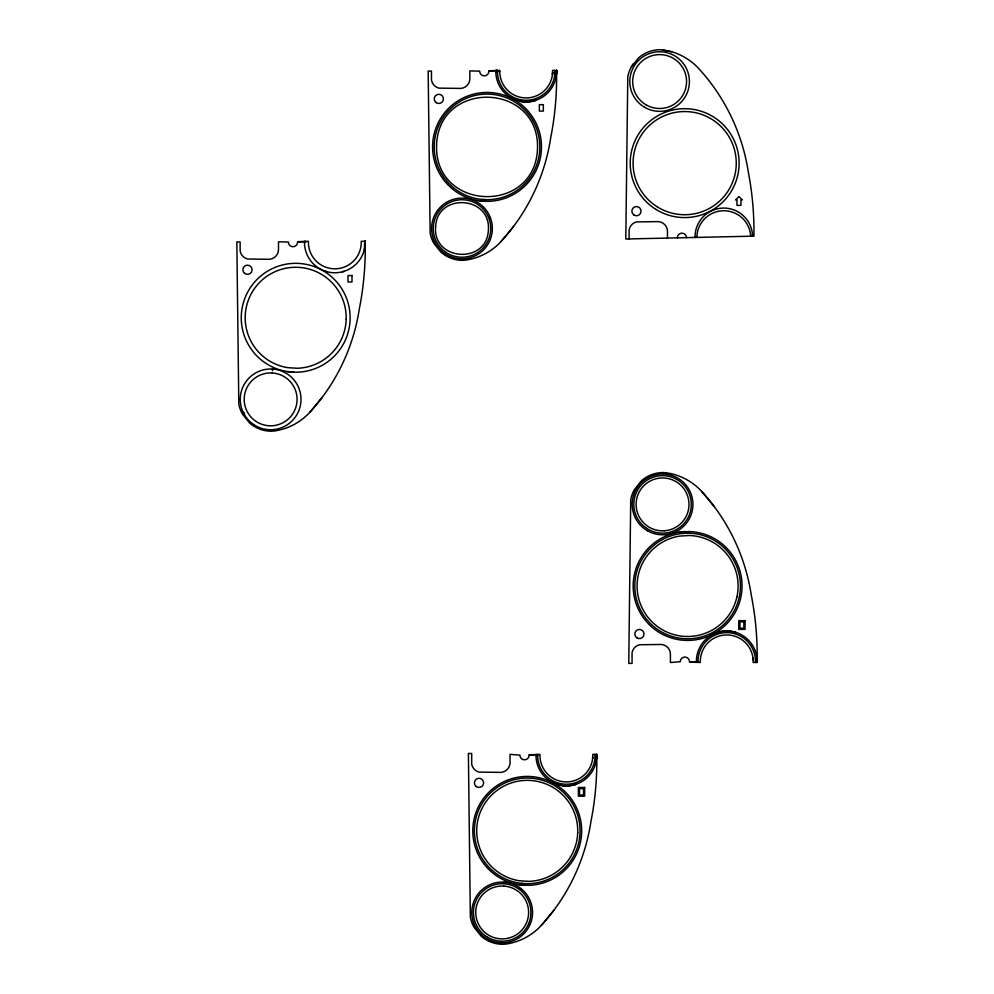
<?xml version="1.0" encoding="UTF-8"?>
<svg xmlns="http://www.w3.org/2000/svg" width="994" height="994" viewBox="0 0 994 994"><rect width="100%" height="100%" fill="white"/><g stroke="black" fill="none" stroke-linecap="round" stroke-linejoin="round"><path stroke-width="1.49" d="M365.233 241.306L365.245 244.785A310.873 310.873 0 0 1 359.343 308.761A197.396 197.396 0 0 1 309.904 412.187A59.677 59.677 0 0 1 274.766 430.936L271.163 431.21A32.951 32.951 0 0 1 249.606 423.059L242.312 413.902A34.753 34.753 0 0 1 238.808 404.173L236.833 241.902L240.126 241.977L240.163 251.196A10.151 10.151 0 0 0 247.481 259.012L269.374 259.297A9.816 9.816 0 0 0 278.506 249.159L278.482 241.803L288.384 242.014A4.585 4.585 0 0 0 292.857 246.711A4.585 4.585 0 0 0 297.554 242.225L308.426 241.269L308.426 242.399A26.428 26.428 0 0 0 334.009 268.802A26.428 26.428 0 0 0 361.22 244.052L361.22 241.306L365.233 241.306L365.245 244.785M552.403 74.823L552.552 70.425L556.578 70.425L556.59 73.904A310.873 310.873 0 0 1 550.688 137.88A197.396 197.396 0 0 1 501.249 241.306A59.677 59.677 0 0 1 466.111 260.055L462.496 260.329A32.951 32.951 0 0 1 440.951 252.178L433.657 243.021A34.753 34.753 0 0 1 430.153 233.292L428.166 71.021L431.458 71.096L431.508 80.303A10.151 10.151 0 0 0 438.826 88.131L460.719 88.416A9.816 9.816 0 0 0 469.851 78.277L469.827 70.922L479.717 71.133A4.585 4.585 0 0 0 484.202 75.83A4.585 4.585 0 0 0 488.886 71.344L497.435 70.462L497.435 71.506A28.739 28.739 0 0 0 524.372 100.208A28.739 28.739 0 0 0 554.702 75.122M592.747 757.155L592.747 754.396L596.773 754.396L596.785 757.875A310.873 310.873 0 0 1 590.883 821.852A197.396 197.396 0 0 1 541.444 925.277A59.677 59.677 0 0 1 506.306 944.027L502.703 944.3A32.951 32.951 0 0 1 481.146 936.149L473.852 926.992A34.753 34.753 0 0 1 470.348 917.263L468.398 753.427L471.69 753.502L471.703 764.287A10.151 10.151 0 0 0 479.021 772.102L500.914 772.388A9.816 9.816 0 0 0 510.046 762.249L510.034 754.347L519.912 755.117A4.585 4.585 0 0 0 524.397 759.801A4.585 4.585 0 0 0 529.081 755.316L539.953 754.359L539.953 755.49A26.428 26.428 0 0 0 565.549 781.905A26.428 26.428 0 0 0 592.747 757.155L592.598 758.807M596.686 757.391L596.773 754.396L596.686 757.391A30.367 30.367 0 0 1 566.381 785.856A30.367 30.367 0 0 1 536.077 757.391L536.014 754.483M757.142 662.464L757.155 658.972A310.873 310.873 0 0 0 751.253 595.008A197.396 197.396 0 0 0 701.814 491.57A59.677 59.677 0 0 0 666.676 472.821L663.073 472.548A32.951 32.951 0 0 0 641.515 480.711L634.222 489.856A34.753 34.753 0 0 0 630.718 499.597L628.767 663.433L632.06 663.358L632.072 652.573A10.151 10.151 0 0 1 639.39 644.746L661.283 644.46A9.816 9.816 0 0 1 670.416 654.599L670.403 662.513L680.294 661.743A4.585 4.585 0 0 1 684.767 657.059A4.585 4.585 0 0 1 689.451 661.544L700.323 662.501L700.323 661.358A26.428 26.428 0 0 1 725.918 634.955A26.428 26.428 0 0 1 753.117 659.705L753.117 662.464L757.142 662.464L757.055 659.457A30.367 30.367 0 0 0 726.751 631.004A30.367 30.367 0 0 0 696.446 659.457L696.396 662.377M305.531 241.356L305.506 242.399L305.531 241.368L297.554 241.679M757.142 659.705L757.155 658.972M365.146 244.3L365.158 241.306L365.146 244.3A30.367 30.367 0 0 1 334.841 272.766A30.367 30.367 0 0 1 304.537 244.3L304.487 241.393M556.491 73.419L556.491 70.425L556.491 73.419A30.367 30.367 0 0 1 526.186 101.885A30.367 30.367 0 0 1 495.882 73.419L495.82 70.512L496.863 70.475L496.851 71.518L496.876 70.487L488.899 70.798M696.881 237.429L696.881 237.404A26.937 26.937 0 0 1 723.222 210.74A26.937 26.937 0 0 1 750.719 236.212L753.912 236.125A310.737 310.737 0 0 0 748.32 172.148A197.396 197.396 0 0 0 698.881 68.723A59.677 59.677 0 0 0 671.658 51.725L660.128 49.7A32.951 32.951 0 0 0 638.583 57.851L631.277 67.008A34.753 34.753 0 0 0 627.786 76.737L625.798 239.007L750.719 236.212M272.443 370.675L272.555 369.06M554.702 75.122L554.863 70.425M525.453 885.281A54.446 54.446 0 0 1 472.933 834.786A54.446 54.446 0 0 1 517.65 777.271A54.446 54.446 0 0 1 579.527 815.739L580.384 819.056A54.446 54.446 0 0 1 581.652 832.649L581.44 836.066A54.446 54.446 0 0 1 528.87 885.294L522.036 885.07L522.198 883.442L518.905 883.02A52.819 52.819 0 0 1 474.411 830.251A52.819 52.819 0 0 1 520.123 778.526A52.819 52.819 0 0 1 577.974 816.198L578.794 819.416A52.819 52.819 0 0 1 528.82 883.666L522.198 883.442M364.338 250.028L364.711 241.306M595.878 763.119L596.251 754.396M521.751 885.033L521.962 883.417M631.277 67.008L633.302 63.753M322.267 397.265L309.904 412.187M513.6 226.383L501.249 241.306M553.795 910.355L541.444 925.277M535.17 100.506L532.685 101.214A28.764 28.764 0 0 1 520.135 101.326L516.805 100.394M575.364 784.477L572.879 785.198A28.764 28.764 0 0 1 560.343 785.297L557 784.365M533.728 100.928L535.567 100.394M342.396 271.809L344.222 271.275M719.196 631.96L717.37 632.482L720.712 631.55A28.764 28.764 0 0 1 733.261 631.662L736.132 632.482M573.936 784.9L575.762 784.365M679.014 532.225L689.24 531.554M682.567 533.405L679.275 533.828A52.819 52.819 0 0 0 634.793 586.609A52.819 52.819 0 0 0 680.505 638.322A52.819 52.819 0 0 0 738.343 600.662L739.163 597.444A52.819 52.819 0 0 0 689.19 533.194L682.567 533.405L682.406 531.79M529.094 754.769L537.071 754.471M495.82 70.512L499.758 70.388L499.758 71.518A26.428 26.428 0 0 0 525.354 97.921A26.428 26.428 0 0 0 552.552 73.171L554.863 73.171M495.82 71.556L499.758 71.431M536.014 755.527L537.642 755.477A28.739 28.739 0 0 0 564.567 784.179A28.739 28.739 0 0 0 594.897 759.093L595.058 754.396M502.852 882.672L505.735 882.635M552.527 73.419L554.863 73.419M485.258 201.322L488.675 201.322A54.446 54.446 0 0 0 541.233 152.082L541.457 148.678A54.446 54.446 0 0 0 540.177 135.085L539.344 131.767A54.446 54.446 0 0 0 477.455 93.299A54.446 54.446 0 0 0 432.725 150.815A54.446 54.446 0 0 0 485.258 201.31L478.449 200.664M293.913 372.203L297.33 372.203A54.446 54.446 0 0 0 349.888 322.963L350.112 319.559A54.446 54.446 0 0 0 348.844 305.966L347.999 302.648A54.446 54.446 0 0 0 286.123 264.18A54.446 54.446 0 0 0 241.393 321.696A54.446 54.446 0 0 0 293.913 372.191L287.104 371.545M696.396 661.321L698.012 661.37A28.739 28.739 0 0 1 724.949 632.681A28.739 28.739 0 0 1 755.266 657.755L755.428 662.464M689.463 662.091L697.44 662.389L697.415 661.358L697.44 662.402M662.513 49.837L671.658 51.725M518.644 884.635L522.036 885.07M518.632 100.928L516.868 100.419M558.827 784.9L557.062 784.39M734.305 631.96L735.746 632.37M325.46 271.275L327.287 271.809M554.54 783.868L557.236 785.285M701.814 491.57L714.177 506.505M682.12 531.827L682.331 533.443M752.967 658.053L753.117 659.705M695.141 237.467L695.067 235.665A28.764 28.764 0 0 1 723.147 208.069A28.764 28.764 0 0 1 752.458 234.36L752.458 236.162M596.773 757.155L596.785 757.875M556.59 73.904L556.578 70.425M698.012 661.37L698.012 662.426M667.471 238.088L667.471 231.751A9.816 9.816 0 0 0 658.351 221.612L636.446 221.898A10.151 10.151 0 0 0 629.14 229.713L629.09 238.933M537.642 754.434L537.642 755.477M677.374 237.864A4.585 4.585 0 0 1 681.847 233.18A4.585 4.585 0 0 1 686.531 237.665M244.648 413.951A29.808 29.808 0 0 1 243.791 412.299M685.823 531.566A54.446 54.446 0 0 0 633.302 582.062A54.446 54.446 0 0 0 678.032 639.577A54.446 54.446 0 0 0 739.909 601.109L740.754 597.792A54.446 54.446 0 0 0 742.021 584.211L741.81 580.794A54.446 54.446 0 0 0 689.24 531.566M529.988 923.19A29.808 29.808 0 0 1 529.255 924.917M502.442 942.262A29.808 29.808 0 0 1 500.566 942.225M519.489 888.189A29.808 29.808 0 0 1 520.98 889.332M489.595 217.276A29.808 29.808 0 0 1 490.253 219.028M436.552 145.248C434.54 211.498 535.207 214.803 537.518 148.541C539.618 82.353 438.776 79.06 436.552 145.248M435.596 226.831C432.725 261.173 486.911 264.578 488.365 230.148C491.235 195.793 437.049 192.389 435.596 226.831M346.173 319.422L345.974 322.59A50.508 50.508 0 0 1 297.218 368.265L287.726 367.656A50.508 50.508 0 0 1 245.183 317.185A50.508 50.508 0 0 1 288.906 267.721A50.508 50.508 0 0 1 344.21 303.742L345.005 306.823A50.508 50.508 0 0 1 346.173 319.422M577.713 832.512L577.514 835.681A50.508 50.508 0 0 1 528.758 881.355L519.266 880.746A50.508 50.508 0 0 1 476.722 830.276A50.508 50.508 0 0 1 520.434 780.812A50.508 50.508 0 0 1 575.75 816.832L576.545 819.913A50.508 50.508 0 0 1 577.713 832.525M736.914 596.947L736.119 600.016A50.508 50.508 0 0 1 680.803 636.036A50.508 50.508 0 0 1 637.092 586.572A50.508 50.508 0 0 1 679.635 536.101L689.128 535.493A50.508 50.508 0 0 1 737.883 581.167L738.082 584.335A50.508 50.508 0 0 1 736.914 596.947M738.964 196.638L735.597 199.956L736.976 199.956L736.976 205.373L740.952 205.373L740.952 199.956L742.332 199.956L738.964 196.638M664.216 530.784L662.551 530.833A26.44 26.44 0 0 1 639.378 491.657A26.44 26.44 0 0 1 684.878 490.228A26.44 26.44 0 0 1 664.216 530.784M543.333 104.656L539.344 104.656L539.344 111.079L543.333 111.079L543.333 104.656M486.513 199.682L478.71 199.048A52.819 52.819 0 0 1 434.216 146.28A52.819 52.819 0 0 1 479.928 94.554A52.819 52.819 0 0 1 537.766 132.227L538.586 135.433A52.819 52.819 0 0 1 488.626 199.695L486.513 199.682M351.988 275.537L348.012 275.537L348.012 281.961L351.988 281.961L351.988 275.537M745.04 620.654L738.766 620.654L738.766 629.376L745.04 629.376L745.04 620.654M743.897 621.809L739.921 621.809L739.921 628.22L743.897 628.22L743.897 621.809M584.671 787.484L578.396 787.484L578.396 796.194L584.671 796.194L584.671 787.484M583.528 788.627L579.539 788.627L579.539 795.051L583.528 795.051L583.528 788.627M272.306 372.986L270.641 372.924A26.44 26.44 0 0 0 247.469 412.1A26.44 26.44 0 0 0 292.969 413.529A26.44 26.44 0 0 0 272.306 372.986M503.846 886.076L502.181 886.027A26.44 26.44 0 0 0 479.009 925.19A26.44 26.44 0 0 0 524.509 926.619A26.44 26.44 0 0 0 503.846 886.076M644.485 107.228A29.808 29.808 0 0 0 689.414 81.806A29.808 29.808 0 0 0 644.932 55.602A29.808 29.808 0 0 0 644.485 107.228M645.938 104.755A26.937 26.937 0 0 0 686.556 81.781A26.937 26.937 0 0 0 646.349 58.099A26.937 26.937 0 0 0 645.938 104.755M656.028 209.448A54.446 54.446 0 0 0 739.089 164.768A54.446 54.446 0 0 0 658.873 115.18A54.446 54.446 0 0 0 656.028 209.448M657.531 207.013A51.589 51.589 0 0 0 736.231 164.693A51.589 51.589 0 0 0 660.227 117.702A51.589 51.589 0 0 0 657.531 207.013M633.948 215.002A4.585 4.585 0 0 0 641.031 211.387A4.585 4.585 0 0 0 634.371 207.063A4.585 4.585 0 0 0 633.948 215.002M244.785 273.462A4.585 4.585 0 0 0 252.041 270.231A4.585 4.585 0 0 0 245.617 265.572A4.585 4.585 0 0 0 244.785 273.462M253.83 424.662A30.367 30.367 0 0 0 300.958 401.278A30.367 30.367 0 0 0 257.135 372.166A30.367 30.367 0 0 0 253.83 424.662M647.367 530.709A30.379 30.379 0 0 0 692.93 504.393A30.379 30.379 0 0 0 647.367 478.089A30.379 30.379 0 0 0 647.367 530.709M646.647 528.336A28.739 28.739 0 0 0 691.24 506.194A28.739 28.739 0 0 0 649.765 478.648A28.739 28.739 0 0 0 646.647 528.336M636.893 637.85A4.585 4.585 0 0 0 643.975 634.247A4.585 4.585 0 0 0 637.303 629.923A4.585 4.585 0 0 0 636.893 637.85M476.325 786.565A4.585 4.585 0 0 0 483.581 783.334A4.585 4.585 0 0 0 477.157 778.662A4.585 4.585 0 0 0 476.325 786.565M486.985 938.771A30.379 30.379 0 0 0 532.56 912.455A30.379 30.379 0 0 0 486.985 886.151A30.379 30.379 0 0 0 486.985 938.771M487.805 937.354A28.739 28.739 0 0 0 530.92 912.455A28.739 28.739 0 0 0 487.805 887.567A28.739 28.739 0 0 0 487.805 937.354M436.13 102.581A4.585 4.585 0 0 0 443.386 99.35A4.585 4.585 0 0 0 436.95 94.691A4.585 4.585 0 0 0 436.13 102.581M445.175 253.793A30.379 30.379 0 0 0 492.303 230.397A30.379 30.379 0 0 0 448.48 201.273A30.379 30.379 0 0 0 445.175 253.793M446.082 252.426A28.739 28.739 0 0 0 490.676 230.285A28.739 28.739 0 0 0 449.201 202.739A28.739 28.739 0 0 0 446.082 252.426"/></g></svg>
